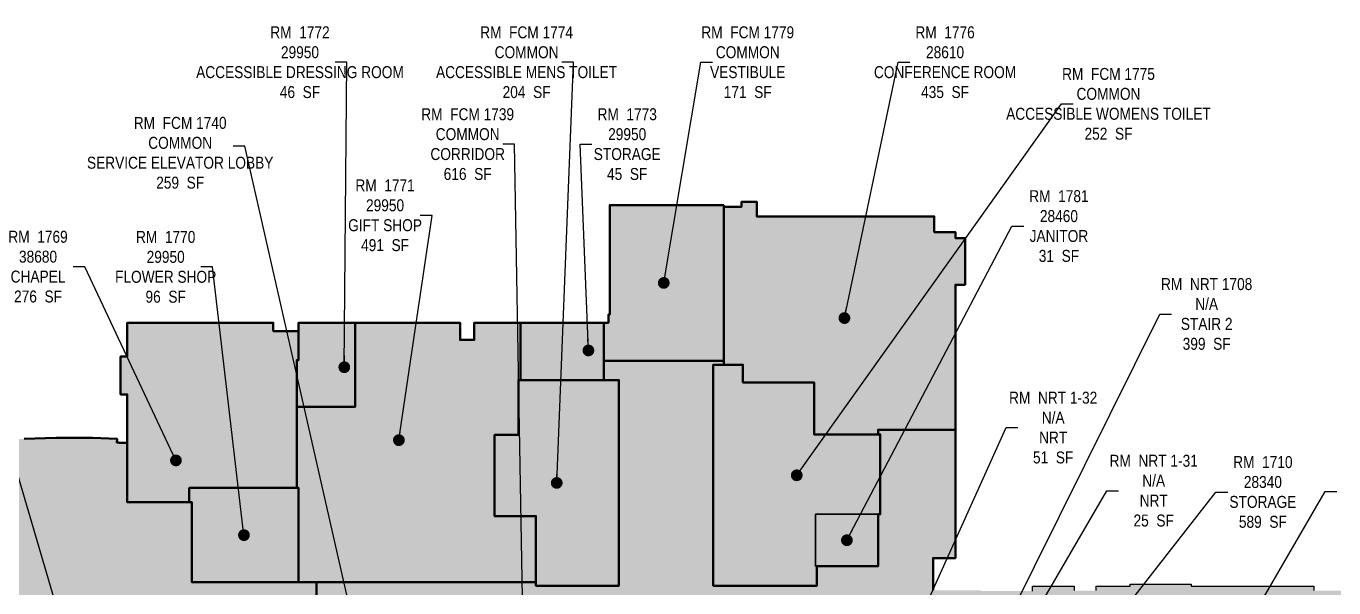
# Model space of a CAD drawing. Header units: inches. Extents: x -460 to 6059, y -234 to 4626.
# Drawn here: x 1194 to 2726, y 3968 to 4626 of the extents above; entities that cross this region are included whole.
import ezdxf

# ---------------------------------------------------------------- set-up
doc = ezdxf.new("R2010")
doc.units = ezdxf.units.IN
doc.header["$LTSCALE"] = 48
doc.header["$MEASUREMENT"] = 0
for name, color, linetype in [('0-LABEL', 3, 'Continuous'), ('2-BCM', 140, 'Continuous'), ('2-BCM-PTN', 250, 'Continuous'), ('3-FCM', 190, 'Continuous'), ('3-FCM-PTN', 9, 'Continuous'), ('4-OCC', 6, 'Continuous'), ('4-OCC-PTN', 95, 'Continuous')]:
    doc.layers.add(name, color=color, linetype=linetype)
doc.styles.add('ArialN', font='ARIALN.TTF')
doc.dimstyles.new('AB-220', dxfattribs={"dimscale": 220, "dimtxt": 0.0703125, "dimasz": 0.0625, "dimexe": 0.0625, "dimexo": 0.125, "dimgap": 0.1875, "dimtad": 0, "dimdec": 4, "dimrnd": 0.0625, "dimzin": 0, "dimdsep": 46, "dimlunit": 4, "dimtxsty": 'ArialN', "dimblk": 'ARCHTICK', "dimcen": 0.0625, "dimclrd": 256, "dimclre": 256, "dimclrt": 256, "dimadec": 0, "dimazin": 0, "dimtfac": 1, "dimtdec": 4, "dimtofl": 0, "dimtmove": 2, "dimatfit": 3, "dimldrblk": 'DOT', "dimfxl": 0, "dimfrac": 2, "dimtolj": 1, "dimtzin": 0, "dimlwd": -1, "dimlwe": -1, "dimarcsym": 0})

# ---------------------------------------------------------------- blocks, each defined once
blk = doc.blocks.new('_ArchTick')
at = {"const_width": 0.15}
blk.add_lwpolyline([(-0.5, -0.5), (0.5, 0.5)], dxfattribs=at)
blk = doc.blocks.new('_Dot')
at = {"lineweight": -2}
blk.add_line((-0.5, 0), (-1, 0), dxfattribs=at)
at = {"const_width": 0.5}
blk.add_lwpolyline([(-0.25, 0, 1), (0.25, 0, 1)], format="xyb", close=True, dxfattribs=at)

msp = doc.modelspace()

# ---------------------------------------------------------------- hatches: boundary and pattern name
at = {"layer": '2-BCM-PTN'}
h = msp.add_hatch(color=256, dxfattribs=at)
h.dxf.hatch_style = 1
h.paths.add_polyline_path([(1534.140238613289, 3974.701451851794), (1791.32773861331, 3974.701451851802), (1791.32773861331, 3970.576451851792), (1888.57773861574, 3970.576451851792), (1888.57773861574, 4211.704216228852), (1870.82773861575, 4211.7039122448), (1870.82773861575, 4234.316617787352), (2011.32773861312, 4234.316617787351), (2011.32773861312, 4229.566617787352), (1999.077738615733, 4229.566617787352), (1999.077738615733, 3970.57645185178), (2120.577738615736, 3970.57645185178), (2120.577738615736, 3993.57717264709), (2192.202738615736, 3993.57717264709), (2192.202738615737, 4054.389312249441), (2194.640238615736, 4054.389312249441), (2194.651090614056, 4147.94318884636), (2192.202738615736, 4147.94318884636), (2192.202738615736, 4153.452172647098), (2282.702738613183, 4153.452172647098), (2282.702738613183, 4003.07717264709), (2256.577738613301, 4003.07717264709), (2256.577738613301, 3965.326451851778), (2312.202738613335, 3965.326451851781), (2311.7027386133, 3867.326451851794), (2288.5777386133, 3867.326451851775), (2288.5777386133, 3861.201451851774), (2111.702738610187, 3861.201451851774), (2111.702738610187, 3774.139672647093), (2105.577738610186, 3774.139672647093), (2105.577738610186, 3678.827184757015), (2111.702738610187, 3678.827184757015), (2111.702738610187, 3517.139672647088), (1997.577738610187, 3517.139672647089), (1997.577738610187, 3867.32645185178), (1684.827738613287, 3867.326451851779), (1684.827738613287, 3818.577172647096), (1573.702738613288, 3818.577172647096), (1573.702738613288, 3862.201451851781), (1534.140238613289, 3862.201451851781)])
h = msp.add_hatch(color=256, dxfattribs=at)
h.dxf.hatch_style = 1
edge = h.paths.add_edge_path()
edge.add_line((1102.539522123065, 3140.313623644228), (1094.312739119574, 3136.003208718796))
edge.add_line((1094.312739119574, 3136.003208718796), (1087.895361724131, 3148.2518733699))
edge.add_line((1087.895361724131, 3148.2518733699), (1086.552232950624, 3147.476417610959))
edge.add_arc((1533.78693075308, 3375.478884881903), 502.0000000000911, 191.61948229602, 207.0127125768842, ccw=False)
edge.add_line((1042.074506910626, 3274.370565545307), (1043.054013731029, 3274.571976540001))
edge.add_arc((1533.786931266456, 3375.478884897358), 501.0000005060593, 171.8372565340007, 191.6194822859262, ccw=False)
edge.add_line((1037.862679000147, 3446.613521475989), (1041.611838489458, 3444.448943235602))
edge.add_line((1041.611838489458, 3444.448943235602), (1041.605286104839, 3444.449861442062))
edge.add_arc((1349.865862898486, 3407.75883629936), 310.4364903344559, 160.2241700785281, 173.212246482249, ccw=False)
edge.add_line((1057.73780510306, 3512.792223276296), (1062.071610572937, 3510.273311872401))
edge.add_line((1062.071610572937, 3510.273311872401), (1072.245389834414, 3541.332511875848))
edge.add_line((1072.245389834414, 3541.332511875848), (1077.677718069666, 3555.576738220682))
edge.add_line((1077.677718069666, 3555.576738220682), (1083.542486096578, 3569.624451231567))
edge.add_line((1083.542486096578, 3569.624451231567), (1089.841892123003, 3583.482705638063))
edge.add_line((1089.841892123003, 3583.482705638063), (1096.569825094315, 3597.138057636819))
edge.add_line((1096.569825094315, 3597.138057636819), (1104.969985402545, 3612.827419153213))
edge.add_line((1104.969985402545, 3612.827419153213), (1110.195114951295, 3621.942241468275))
edge.add_line((1110.195114951295, 3621.942241468275), (1115.614636566756, 3630.942100980743))
edge.add_line((1115.614636566756, 3630.942100980743), (1122.480380411393, 3641.751652458944))
edge.add_line((1122.480380411393, 3641.751652458944), (1130.845975435907, 3654.131639878191))
edge.add_line((1130.845975435907, 3654.131639878191), (1139.586019494868, 3666.250034746934))
edge.add_line((1139.586019494868, 3666.250034746934), (1148.692402033834, 3678.095609971643))
edge.add_line((1148.692402033834, 3678.095609971643), (1158.15661273939, 3689.65729537054))
edge.add_line((1158.15661273939, 3689.65729537054), (1167.96980690999, 3700.924286055422))
edge.add_line((1167.96980690999, 3700.924286055422), (1178.122813720561, 3711.886052527901))
edge.add_line((1178.122813720561, 3711.886052527901), (1188.606144791805, 3722.532350518368))
edge.add_line((1188.606144791805, 3722.532350518368), (1199.410003056192, 3732.853230558443))
edge.add_line((1199.410003056192, 3732.853230558443), (1210.524291912349, 3742.839047277994))
edge.add_line((1210.524291912349, 3742.839047277994), (1221.938624659333, 3752.480468418054))
edge.add_line((1221.938624659333, 3752.480468418054), (1233.642334201937, 3761.768483551228))
edge.add_line((1233.642334201937, 3761.768483551228), (1245.624483017972, 3770.694412501347))
edge.add_line((1245.624483017972, 3770.694412501347), (1257.873873378241, 3779.249913454676))
edge.add_line((1257.873873378241, 3779.249913454676), (1270.379057809606, 3787.426990754897))
edge.add_line((1270.379057809606, 3787.426990754897), (1283.128349791433, 3795.218002374771))
edge.add_line((1283.128349791433, 3795.218002374771), (1296.109834675375, 3802.615667057355))
edge.add_line((1296.109834675375, 3802.615667057355), (1309.31138081832, 3809.613071120202))
edge.add_line((1309.31138081832, 3809.613071120202), (1322.720650918103, 3816.203674916111))
edge.add_line((1322.720650918103, 3816.203674916111), (1336.325113541376, 3822.381318944463))
edge.add_line((1336.325113541376, 3822.381318944463), (1350.112054832884, 3828.140229607367))
edge.add_line((1350.112054832884, 3828.140229607367), (1364.068590394883, 3833.475024605168))
edge.add_line((1364.068590394883, 3833.475024605168), (1378.18167733803, 3838.380717970425))
edge.add_line((1378.18167733803, 3838.380717970425), (1392.438126869355, 3842.852724844775))
edge.add_line((1392.438126869355, 3842.852724844775), (1406.824604871808, 3846.886862595695))
edge.add_line((1406.824604871808, 3846.886862595695), (1430.578006924887, 3852.770734690197))
edge.add_line((1430.578006924887, 3852.770734690197), (1430.578006924887, 3849.460293145894))
edge.add_arc((1531.577459557556, 3374.326730907522), 485.7497209442569, 99.22084868883468, 102.0007725915766, ccw=False)
edge.add_line((1453.740742345349, 3853.799604854579), (1453.550910485513, 3854.968965930513))
edge.add_line((1453.550910485513, 3854.968965930513), (1497.409030407677, 3860.060833990085))
edge.add_line((1497.409030407677, 3860.060833990085), (1497.49215924689, 3858.879084838609))
edge.add_arc((1531.577459557396, 3374.326730909591), 485.7497209421841, 92.90926030583199, 94.02378017233963, ccw=False)
edge.add_line((1506.923545652951, 3859.45040166232), (1506.923545652951, 3862.701451851779))
edge.add_line((1506.923545652951, 3862.701451851779), (1534.140238613289, 3862.701451851779))
edge.add_line((1534.140238613289, 3862.701451851779), (1534.140238613289, 3974.701451851783))
edge.add_line((1534.140238613289, 3974.701451851783), (1450.452738613307, 3974.701451851784))
edge.add_line((1450.452738613307, 3974.701451851784), (1396.452738613307, 3974.701451851783))
edge.add_line((1396.452738613307, 3974.701451851783), (1388.327738613307, 3974.701451851784))
edge.add_line((1388.327738613307, 3974.701451851784), (1388.327738613307, 4068.577172647096))
edge.add_line((1388.327738613307, 4068.577172647096), (1312.640238613182, 4068.577172647096))
edge.add_line((1312.640238613182, 4068.577172647096), (1312.640238613179, 4138.145804422715))
edge.add_line((1312.640238613179, 4138.145804422715), (1303.140238613179, 4138.145804422715))
edge.add_line((1303.140238613179, 4138.145804422715), (1303.140238613182, 4138.360584847907))
edge.add_line((1303.140238613182, 4138.360584847907), (1300.525094581356, 4138.457784233769))
edge.add_line((1300.525094581356, 4138.457784233769), (1300.690911947076, 4142.704548249021))
edge.add_line((1300.690911947076, 4142.704548249021), (1271.920060000012, 4143.827922861374))
edge.add_line((1271.920060000012, 4143.827922861374), (1269.379059792642, 4143.884425295661))
edge.add_line((1269.379059792642, 4143.884425295661), (1231.879614571199, 4144.088405892782))
edge.add_line((1231.879614571199, 4144.088405892782), (1229.335359620758, 4144.088405892782))
edge.add_line((1229.335359620758, 4144.088405892782), (1191.852685783134, 4142.87031723962))
edge.add_line((1191.852685783134, 4142.87031723962), (1189.310015052471, 4142.742773749298))
edge.add_line((1189.310015052471, 4142.742773749298), (1151.898316965219, 4140.17083941334))
edge.add_line((1151.898316965219, 4140.17083941334), (1149.362113201744, 4139.949226560397))
edge.add_line((1149.362113201744, 4139.949226560397), (1112.071315207764, 4135.993675401352))
edge.add_line((1112.071315207764, 4135.993675401352), (1109.545057428965, 4135.678297181476))
edge.add_line((1109.545057428965, 4135.678297181476), (1072.426312886265, 4130.344555195446))
edge.add_line((1072.426312886265, 4130.344555195446), (1069.936102798676, 4129.939525994132))
edge.add_line((1069.936102798676, 4129.939525994132), (1033.017692719981, 4123.231227931705))
edge.add_line((1033.017692719981, 4123.231227931705), (1030.521153941487, 4122.728882500862))
edge.add_line((1030.521153941487, 4122.728882500862), (993.9036374322093, 4114.641393107177))
edge.add_line((993.9036374322093, 4114.641393107177), (994.9313462175317, 4110.493724452572))
edge.add_line((994.9313462175317, 4110.493724452572), (993.357897285907, 4110.080326828738))
edge.add_line((993.357897285907, 4110.080326828738), (1022.803054851818, 3998.007956204105))
edge.add_line((1022.803054851818, 3998.007956204105), (833.129651916375, 3948.17441378532))
edge.add_line((833.129651916375, 3948.17441378532), (834.6033797082957, 3942.565200558103))
edge.add_line((834.6033797082957, 3942.565200558103), (826.5041347467854, 3939.827030206136))
edge.add_line((826.5041347467854, 3939.827030206136), (825.142989310976, 3943.853167697902))
edge.add_line((825.142989310976, 3943.853167697902), (800.0189018221436, 3935.359285637405))
edge.add_line((800.0189018221436, 3935.359285637405), (797.6126447929898, 3934.476717974976))
edge.add_line((797.6126447929898, 3934.476717974976), (762.7471975054993, 3920.669090175699))
edge.add_line((762.7471975054993, 3920.669090175699), (760.3863571976372, 3919.657397891485))
edge.add_line((760.3863571976372, 3919.657397891485), (726.3415090435551, 3903.934856297793))
edge.add_line((726.3415090435551, 3903.934856297793), (724.0404954464068, 3902.793618082989))
edge.add_line((724.0404954464068, 3902.793618082989), (690.9213231175584, 3885.204689057826))
edge.add_line((690.9213231175584, 3885.204689057826), (688.6872381249516, 3883.937427252602))
edge.add_line((688.6872381249516, 3883.937427252602), (656.5959612890208, 3864.536397613951))
edge.add_line((656.5959612890208, 3864.536397613951), (654.4357002250056, 3863.14702352017))
edge.add_line((654.4357002250056, 3863.14702352017), (623.4713660327238, 3841.993772989132))
edge.add_line((623.4713660327238, 3841.993772989132), (621.3913972509006, 3840.48505263593))
edge.add_line((621.3913972509006, 3840.48505263593), (591.6694202905794, 3817.619049802686))
edge.add_line((591.6694202905794, 3817.619049802686), (820.9746360447091, 3584.561349794776))
edge.add_line((820.9746360447091, 3584.561349794776), (612.0119694750581, 3375.598683225128))
edge.add_line((612.0119694750581, 3375.598683225128), (405.7229424024572, 3581.887710297732))
edge.add_line((405.7229424024572, 3581.887710297732), (404.7440501261194, 3580.041646288166))
edge.add_line((404.7440501261194, 3580.041646288166), (400.9892679519198, 3582.032653777936))
edge.add_line((400.9892679519198, 3582.032653777936), (392.9253802989738, 3566.825206407901))
edge.add_line((392.9253802989738, 3566.825206407901), (391.7962771043888, 3564.495302708461))
edge.add_line((391.7962771043888, 3564.495302708461), (376.6778537283046, 3530.17791244315))
edge.add_line((376.6778537283046, 3530.17791244315), (375.6665269210255, 3527.519384521054))
edge.add_line((375.6665269210255, 3527.519384521054), (363.9530681854726, 3492.136255430783))
edge.add_line((363.9530681854726, 3492.136255430783), (363.2500651035596, 3489.616265449474))
edge.add_line((363.2500651035596, 3489.616265449474), (354.9048963161792, 3453.056613400934))
edge.add_line((354.9048963161792, 3453.056613400934), (354.4448082404999, 3450.481175224293))
edge.add_line((354.4448082404999, 3450.481175224293), (349.6154077065271, 3413.293450226887))
edge.add_line((349.6154077065271, 3413.293450226887), (349.4042073734802, 3410.684000886813))
edge.add_line((349.4042073734802, 3410.684000886813), (348.1902174813238, 3373.203656324069))
edge.add_line((348.1902174813238, 3373.203656324069), (352.3257241579347, 3373.069707093793))
edge.add_line((352.3257241579347, 3373.069707093793), (352.3760008025472, 3371.152239857054))
edge.add_line((352.3760008025472, 3371.152239857054), (473.6334154246747, 3354.79703478699))
edge.add_line((473.6334154246747, 3354.79703478699), (447.6088876470917, 3161.851306404603))
edge.add_line((447.6088876470917, 3161.851306404603), (423.3374235361532, 3144.708608692006))
edge.add_line((423.3374235361532, 3144.708608692006), (400.1161463606122, 3124.010642902679))
edge.add_line((400.1161463606122, 3124.010642902679), (404.109132283749, 3119.532243251229))
edge.add_line((404.109132283749, 3119.532243251229), (404.1091322820071, 3119.532243251948))
edge.add_arc((596.1292016321867, 2927.753646954348), 271.3866928040604, 135.0360485488662, 141.835015234008)
edge.add_line((382.7555734114865, 3095.451088231966), (340.8559375523585, 3101.11476998018))
edge.add_line((340.8559375523585, 3101.11476998018), (340.7209159197698, 3100.248159384374))
edge.add_line((340.7209159197698, 3100.248159384374), (334.955760662677, 3063.245609967058))
edge.add_line((334.955760662677, 3063.245609967058), (334.5783492916269, 3060.79838537302))
edge.add_line((334.5783492916269, 3060.79838537302), (327.3180008319023, 3024.032840059052))
edge.add_line((327.3180008319023, 3024.032840059052), (326.7894309631581, 3021.614367002841))
edge.add_line((326.7894309631581, 3021.614367002841), (318.0441368911963, 2985.148357739487))
edge.add_line((318.0441368911963, 2985.148357739487), (317.366676248957, 2982.766700264821))
edge.add_line((317.366676248957, 2982.766700264821), (307.11379757758, 2946.722030505408))
edge.add_line((307.11379757758, 2946.722030505408), (306.4401350225583, 2944.341538797788))
edge.add_line((306.4401350225583, 2944.341538797788), (294.8346337751832, 2908.70936259603))
edge.add_line((294.8346337751832, 2908.70936259603), (293.9702975783537, 2906.389127925022))
edge.add_line((293.9702975783537, 2906.389127925022), (293.4846966287341, 2905.080290852171))
edge.add_line((293.4846966287341, 2905.080290852171), (364.7121795733344, 2880.171531035151))
edge.add_line((364.7121795733344, 2880.171531035151), (368.0552684892552, 2870.820481376205))
edge.add_line((368.0552684892552, 2870.820481376205), (371.7234637337822, 2861.591135285229))
edge.add_line((371.7234637337822, 2861.591135285229), (375.7119954600519, 2852.495597338206))
edge.add_line((375.7119954600519, 2852.495597338206), (380.0159819809949, 2843.545005782226))
edge.add_line((380.0159819809949, 2843.545005782226), (384.6302655713778, 2834.750114258884))
edge.add_line((384.6302655713778, 2834.750114258884), (385.6642867007702, 2835.315882770219))
edge.add_line((385.6642867007702, 2835.315882770219), (410.4621224507162, 2797.517935332563))
edge.add_line((410.4621224507162, 2797.517935332563), (409.531402854617, 2796.794710099403))
edge.add_line((409.531402854617, 2796.794710099403), (410.1463890699877, 2796.006151577119))
edge.add_line((410.1463890699877, 2796.006151577119), (410.7641597216605, 2795.219747237017))
edge.add_line((410.7641597216605, 2795.219747237017), (414.8731013748554, 2790.129710610507))
edge.add_line((414.8731013748554, 2790.129710610507), (415.5175871922336, 2789.352696892193))
edge.add_line((415.5175871922336, 2789.352696892193), (416.423471888538, 2790.10679388999))
edge.add_line((416.423471888538, 2790.10679388999), (448.0322530970977, 2757.781462046859))
edge.add_line((448.0322530970977, 2757.781462046859), (447.258042409632, 2756.892706075573))
edge.add_line((447.258042409632, 2756.892706075573), (454.65824618084, 2750.664598520058))
edge.add_line((454.65824618084, 2750.664598520058), (462.2659517315749, 2744.692132819756))
edge.add_line((462.2659517315749, 2744.692132819756), (470.0725267871164, 2738.982069341384))
edge.add_line((470.0725267871164, 2738.982069341384), (478.0689033309789, 2733.541038607146))
edge.add_line((478.0689033309789, 2733.541038607146), (486.2452252142064, 2728.375710442268))
edge.add_line((486.2452252142064, 2728.375710442268), (491.8403365771098, 2725.059980617259))
edge.add_line((491.8403365771098, 2725.059980617259), (492.7047640765111, 2724.563011161648))
edge.add_line((492.7047640765111, 2724.563011161648), (493.2904408570282, 2725.585885579084))
edge.add_line((493.2904408570282, 2725.585885579084), (534.1945786799859, 2706.327286532961))
edge.add_line((534.1945786799859, 2706.327286532961), (533.7792979602889, 2705.224185771955))
edge.add_line((533.7792979602889, 2705.224185771955), (541.4311292488462, 2702.467907477149))
edge.add_line((541.4311292488462, 2702.467907477149), (549.1584625840685, 2699.93184998852))
edge.add_line((549.1584625840685, 2699.93184998852), (556.9552345207783, 2697.617992171961))
edge.add_line((556.9552345207783, 2697.617992171961), (564.8146008533647, 2695.528350297063))
edge.add_line((564.8146008533647, 2695.528350297063), (570.5338052881004, 2694.157787061554))
edge.add_line((570.5338052881004, 2694.157787061554), (571.4996421716648, 2693.938647572725))
edge.add_line((571.4996421716648, 2693.938647572725), (571.7584419612183, 2695.088567754778))
edge.add_line((571.7584419612183, 2695.088567754778), (616.5135973911536, 2688.717658097324))
edge.add_line((616.5135973911536, 2688.717658097324), (616.4412363018034, 2687.541198310967))
edge.add_line((616.4412363018034, 2687.541198310967), (624.9879919857192, 2687.144576449648))
edge.add_line((624.9879919857192, 2687.144576449648), (633.5423304662124, 2687.00547721172))
edge.add_line((633.5423304662124, 2687.00547721172), (642.096312010344, 2687.12398643828))
edge.add_line((642.096312010344, 2687.12398643828), (647.988899503023, 2687.355590040931))
edge.add_line((647.988899503023, 2687.355590040931), (648.9838333493769, 2687.406791265624))
edge.add_line((648.9838333493769, 2687.406791265624), (648.9211925632433, 2688.583808635112))
edge.add_line((648.9211925632433, 2688.583808635112), (693.727446323898, 2694.584812830853))
edge.add_line((693.727446323898, 2694.584812830853), (693.9767386730016, 2693.432794132723))
edge.add_line((693.9767386730016, 2693.432794132723), (703.1239917231685, 2695.571110256931))
edge.add_line((703.1239917231685, 2695.571110256931), (712.1952837287224, 2698.010568352002))
edge.add_line((712.1952837287224, 2698.010568352002), (721.1809445025144, 2700.748551554981))
edge.add_line((721.1809445025144, 2700.748551554981), (763.2929774043148, 2610.439005560348))
edge.add_line((763.2929774043148, 2610.439005560348), (830.0810530299839, 2660.767430446644))
edge.add_line((830.0810530299839, 2660.767430446644), (778.0654823771245, 2729.794424125146))
edge.add_line((778.0654823771245, 2729.794424125146), (787.5896202867523, 2735.745745520946))
edge.add_line((787.5896202867523, 2735.745745520946), (796.868437032376, 2742.072707316808))
edge.add_line((796.868437032376, 2742.072707316808), (805.887141430472, 2748.76522172247))
edge.add_line((805.887141430472, 2748.76522172247), (814.6313367621085, 2755.812604250842))
edge.add_line((814.6313367621085, 2755.812604250842), (823.087069535705, 2763.20360761297))
edge.add_line((823.087069535705, 2763.20360761297), (831.240846580851, 2770.926436292213))
edge.add_line((831.240846580851, 2770.926436292213), (839.0796565696471, 2778.968765363056))
edge.add_line((839.0796565696471, 2778.968765363056), (846.5909907695584, 2787.317760153972))
edge.add_line((846.5909907695584, 2787.317760153972), (853.762862994701, 2795.960096723033))
edge.add_line((853.762862994701, 2795.960096723033), (860.5838287237955, 2804.881983113561))
edge.add_line((860.5838287237955, 2804.881983113561), (867.0430033542905, 2814.069181355991))
edge.add_line((867.0430033542905, 2814.069181355991), (873.1300795635868, 2823.507030180846))
edge.add_line((873.1300795635868, 2823.507030180846), (878.8785455055925, 2833.253757490505))
edge.add_arc((710.8557426638421, 2928.880984856857), 193.3293275438924, 330.3543918705083, 332.2200927025294)
edge.add_line((881.9027970764134, 2838.774747196213), (886.9030534947067, 2848.604074376185))
edge.add_line((886.9030534947067, 2848.604074376185), (891.5138868902156, 2858.621815754301))
edge.add_line((891.5138868902156, 2858.621815754301), (895.7282714573591, 2868.812680204585))
edge.add_line((895.7282714573591, 2868.812680204585), (899.539719895565, 2879.160976900413))
edge.add_line((899.539719895565, 2879.160976900413), (902.9423696491383, 2889.65078334141))
edge.add_line((902.9423696491383, 2889.65078334141), (905.9309869092929, 2900.265959497688))
edge.add_line((905.9309869092929, 2900.265959497688), (908.5009746526882, 2910.990172617455))
edge.add_line((908.5009746526882, 2910.990172617455), (910.6483797018652, 2921.806922329342))
edge.add_line((910.6483797018652, 2921.806922329342), (912.3698987970781, 2932.699566001799))
edge.add_line((912.3698987970781, 2932.699566001799), (913.6628836703337, 2943.651344320828))
edge.add_line((913.6628836703337, 2943.651344320828), (914.5253451137548, 2954.645407046699))
edge.add_line((914.5253451137548, 2954.645407046699), (914.9559367920135, 2965.664765226681))
edge.add_arc((621.7771131545901, 2971.228871180421), 293.2316181868658, 358.9127402975529, 360.1612492626065)
edge.add_line((915.0075700780933, 2972.054120791993), (914.7985206025903, 2982.009035936466))
edge.add_line((914.7985206025903, 2982.009035936466), (914.2370683721263, 2991.95027052252))
edge.add_line((914.2370683721263, 2991.95027052252), (913.3239236886736, 3001.865336091233))
edge.add_line((913.3239236886736, 3001.865336091233), (912.0602363295791, 3011.741802713964))
edge.add_line((912.0602363295791, 3011.741802713964), (910.4475930819497, 3021.567297832476))
edge.add_line((910.4475930819497, 3021.567297832476), (908.4880161109947, 3031.329512653939))
edge.add_line((908.4880161109947, 3031.329512653939), (906.1839604477661, 3041.016217404863))
edge.add_line((906.1839604477661, 3041.016217404863), (903.5383101230789, 3050.615279277831))
edge.add_line((903.5383101230789, 3050.615279277831), (900.5543867821159, 3060.114639326188))
edge.add_line((900.5543867821159, 3060.114639326188), (897.2362106111175, 3069.501597910383))
edge.add_line((897.2362106111175, 3069.501597910383), (913.6826074032294, 3085.94951920142))
edge.add_line((913.6826074032294, 3085.94951920142), (921.5143189386015, 3086.961995088689))
edge.add_line((921.5143189386015, 3086.961995088689), (929.3907163369829, 3087.528472600398))
edge.add_line((929.3907163369829, 3087.528472600398), (937.2865669844002, 3087.647152960289))
edge.add_line((937.2865669844002, 3087.647152960289), (945.1764328016286, 3087.317653709862))
edge.add_line((945.1764328016286, 3087.317653709862), (953.0348949806773, 3086.541036290364))
edge.add_line((953.0348949806773, 3086.541036290364), (960.8366358763903, 3085.319802623948))
edge.add_line((960.8366358763903, 3085.319802623948), (968.5565205721921, 3083.657887054056))
edge.add_line((968.5565205721921, 3083.657887054056), (976.1696778572039, 3081.560643671016))
edge.add_line((976.1696778572039, 3081.560643671016), (983.6515803538521, 3079.034829063632))
edge.add_line((983.6515803538521, 3079.034829063632), (990.9781235377939, 3076.088580552342))
edge.add_line((990.9781235377939, 3076.088580552342), (998.1257030749791, 3072.731390135972))
edge.add_line((998.1257030749791, 3072.731390135972), (1005.071292470134, 3068.974073103411))
edge.add_line((1005.071292470134, 3068.974073103411), (1010.114359909662, 3065.970500018775))
edge.add_line((1010.114359909662, 3065.970500018775), (1014.985577434343, 3062.69596437747))
edge.add_line((1014.985577434343, 3062.69596437747), (1019.66926064557, 3059.161139632943))
edge.add_arc((960.0876879348732, 2983.448239757874), 96.34524904826485, 37.55166500133822, 51.79934780014719, ccw=False)
edge.add_line((1036.470594738926, 3042.168411439636), (1057.273858823566, 3013.907572090615))
edge.add_line((1057.273858823566, 3013.907572090615), (1083.766758129989, 2977.917471299587))
edge.add_line((1083.766758129989, 2977.917471299587), (1165.647301852914, 2866.684306996664))
edge.add_line((1165.647301852914, 2866.684306996664), (1022.194787500079, 2723.231792643828))
edge.add_line((1022.194787500079, 2723.231792643828), (1093.524184052271, 2651.902396091637))
edge.add_line((1093.524184052271, 2651.902396091637), (1138.116105440847, 2696.494317480212))
edge.add_line((1138.116105440847, 2696.494317480212), (1147.485264236549, 2687.125158684511))
edge.add_line((1147.485264236549, 2687.125158684511), (1249.308640727412, 2788.948535175374))
edge.add_line((1249.308640727412, 2788.948535175374), (1262.180165939523, 2776.077009963263))
edge.add_line((1262.180165939523, 2776.077009963263), (1445.396097988282, 2776.077009963263))
edge.add_line((1445.396097988282, 2776.077009963263), (1445.396097988282, 2886.202009963265))
edge.add_line((1445.396097988282, 2886.202009963265), (1399.827738613306, 2886.202009963265))
edge.add_line((1399.827738613306, 2886.202009963265), (1399.827738613306, 2930.576997853337))
edge.add_line((1399.827738613306, 2930.576997853337), (1317.077738613307, 2930.576997853337))
edge.add_line((1317.077738613307, 2930.576997853337), (1317.077738613323, 2945.714840788858))
edge.add_arc((1331.555554833312, 3064.838276088132), 120.0000000000002, 237.2005951220915, 263.070470995569, ccw=False)
edge.add_arc((1531.31221346007, 3374.805435891275), 488.7578647594882, 229.1043272837045, 237.2004953718234, ccw=False)
edge.add_arc((1531.307107863557, 3374.799084196808), 488.7497209442587, 213.7486716165942, 229.1042922303079, ccw=False)
edge.add_arc((1523.872141242713, 3369.671369972069), 479.71898829241, 208.5622352684215, 213.732774453037, ccw=False)
edge.add_line((1102.535769566064, 3140.311457104433), (1094.312739119574, 3136.003208718796))
edge.add_line((1094.312739119574, 3136.003208718796), (1102.539522123065, 3140.313623644228))
at = {"layer": '3-FCM-PTN'}
h = msp.add_hatch(color=256, dxfattribs=at)
h.dxf.hatch_style = 1
h.paths.add_polyline_path([(2011.32773861312, 4416.69161778735), (2011.32773861312, 4256.274015194524), (2011.32773861312, 4242.753568090746), (2011.32773861312, 4234.316617787352), (1870.82773861575, 4234.316617787352), (1870.827738615749, 4278.816617787353), (1876.327738613166, 4278.816617787355), (1876.327738613166, 4288.316617787352), (1877.796488613183, 4288.316617787352), (1877.796488613184, 4416.691617787354)])
h = msp.add_hatch(color=256, dxfattribs=at)
h.dxf.hatch_style = 1
h.paths.add_polyline_path([(1534.140238613289, 3974.701451851794), (1791.32773861331, 3974.701451851802), (1791.32773861331, 3970.576451851792), (1888.57773861574, 3970.576451851792), (1888.57773861574, 4211.704216228852), (1870.82773861575, 4211.7039122448), (1870.82773861575, 4234.316617787352), (2011.32773861312, 4234.316617787351), (2011.32773861312, 4229.566617787352), (1999.077738615733, 4229.566617787352), (1999.077738615733, 3970.57645185178), (2120.577738615736, 3970.57645185178), (2120.577738615736, 3993.57717264709), (2192.202738615736, 3993.57717264709), (2192.202738615737, 4054.389312249441), (2194.640238615736, 4054.389312249441), (2194.651090614056, 4147.94318884636), (2192.202738615736, 4147.94318884636), (2192.202738615736, 4153.452172647098), (2282.702738613183, 4153.452172647098), (2282.702738613183, 4003.07717264709), (2256.577738613301, 4003.07717264709), (2256.577738613301, 3965.326451851778), (2312.202738613335, 3965.326451851781), (2311.7027386133, 3867.326451851794), (2288.5777386133, 3867.326451851775), (2288.5777386133, 3861.201451851774), (2111.702738610187, 3861.201451851774), (2111.702738610187, 3774.139672647093), (2105.577738610186, 3774.139672647093), (2105.577738610186, 3678.827184757015), (2111.702738610187, 3678.827184757015), (2111.702738610187, 3517.139672647088), (1997.577738610187, 3517.139672647089), (1997.577738610187, 3867.32645185178), (1684.827738613287, 3867.326451851779), (1684.827738613287, 3818.577172647096), (1573.702738613288, 3818.577172647096), (1573.702738613288, 3862.201451851781), (1534.140238613289, 3862.201451851781)])
h = msp.add_hatch(color=256, dxfattribs=at)
h.dxf.hatch_style = 1
h.paths.add_polyline_path([(2117.202738615789, 4208.952172647096), (2117.202738615789, 4147.952172647099), (2194.640238615736, 4147.943190105162), (2194.640238615736, 4054.389312249441), (2119.015238615736, 4054.389312249442), (2119.015238615736, 3993.57717264709), (2120.577738615736, 3993.57717264709), (2120.577738615736, 3970.57645185178), (1999.077738615733, 3970.57645185178), (1999.077738615733, 4229.566617787354), (2033.827738613311, 4229.566617787348), (2033.827738613311, 4208.952172647096)])
h = msp.add_hatch(color=256, dxfattribs=at)
h.dxf.hatch_style = 1
h.paths.add_polyline_path([(1888.577738615775, 4211.704216228852), (1888.57773861574, 3970.576451851792), (1791.32773861331, 3970.576451851792), (1791.32773861331, 4052.326451851783), (1742.82773861331, 4052.326451851783), (1742.82773861331, 4147.451451851783), (1770.82773861331, 4147.451451851783), (1770.82773861331, 4211.70219965859)])
at = {"layer": '4-OCC-PTN'}
h = msp.add_hatch(color=31, dxfattribs=at)
h.dxf.hatch_style = 1
h.paths.add_polyline_path([(2282.702738613183, 4153.452172647098), (2192.202738615736, 4153.452172647098), (2192.202738615736, 4147.952172647099), (2117.202738615789, 4147.952172647099), (2117.202738615789, 4208.952172647096), (2033.827738613308, 4208.952172647105), (2033.827738613311, 4229.566617787348), (2011.32773861312, 4229.566617787352), (2011.32773861312, 4414.816617787354), (2032.327738613192, 4414.816617787354), (2032.327738613192, 4420.691617787355), (2049.952738613162, 4420.691617787355), (2049.952738613162, 4403.441617787352), (2258.015238613291, 4403.441617787354), (2258.015238613291, 4385.089750832063), (2282.702738613183, 4385.089750832063), (2282.702738613183, 4378.014684757009), (2294.077738613183, 4378.014684757009), (2294.077738613183, 4323.389684757009), (2282.702738613183, 4323.389684757009)])
h = msp.add_hatch(color=132, dxfattribs=at)
h.dxf.hatch_style = 1
h.paths.add_polyline_path([(1511.265238613307, 4085.264672647094), (1385.265238613307, 4085.264672647094), (1385.265238613307, 4068.577172647096), (1312.640238613182, 4068.577172647095), (1312.640238613182, 4194.879117787354), (1304.765238613182, 4194.879117787354), (1304.765238613182, 4239.254117787354), (1312.640238613182, 4239.254117787354), (1312.640238613182, 4278.816617787354), (1483.577738613307, 4278.816617787354), (1483.577738613307, 4269.07717264709), (1513.390238613308, 4269.07717264709), (1513.390238613308, 4235.077172647092), (1511.265238613307, 4235.077172647092)])
h = msp.add_hatch(color=171, dxfattribs=at)
h.dxf.hatch_style = 1
h.paths.add_polyline_path([(1579.765238613307, 4278.816617787355), (1579.765238613309, 4180.377233101779), (1511.265238613307, 4180.377233101779), (1511.265238613307, 4235.077172647092), (1513.390238613308, 4235.077172647092), (1513.390238613308, 4278.816617787354)])
h = msp.add_hatch(color=171, dxfattribs=at)
h.dxf.hatch_style = 1
h.paths.add_polyline_path([(1773.26523861331, 4278.816617787354), (1773.265238613292, 4211.702172647091), (1770.82773861331, 4211.70219965859), (1770.82773861331, 4147.451451851783), (1742.82773861331, 4147.451451851783), (1742.82773861331, 4052.326451851783), (1791.32773861331, 4052.326451851783), (1791.32773861331, 3974.701451851802), (1513.390238613308, 3974.701451851801), (1513.390238613308, 4085.264672647094), (1511.265238613307, 4085.264672647094), (1511.265238613307, 4180.377233101779), (1579.765238613309, 4180.377233101779), (1579.765238613309, 4278.816617787354), (1702.515238613307, 4278.816617787354), (1702.515238613307, 4258.629105677423), (1719.140238613306, 4258.629105677423), (1719.140238613306, 4278.816617787354)])
h = msp.add_hatch(color=171, dxfattribs=at)
h.dxf.hatch_style = 1
h.paths.add_polyline_path([(1870.827738615749, 4278.816617787354), (1870.827738615749, 4211.704216228856), (1773.265238613291, 4211.702172647091), (1773.265238613291, 4278.816617787354)])
h = msp.add_hatch(color=171, dxfattribs=at)
h.dxf.hatch_style = 1
h.paths.add_polyline_path([(1385.265238613307, 4085.264672647094), (1513.390238613308, 4085.264672647094), (1513.390238613308, 3974.701451851783), (1450.452738613307, 3974.701451851784), (1396.452738613307, 3974.701451851783), (1388.327738613307, 3974.701451851784), (1388.327738613307, 4068.577172647096), (1385.265238613307, 4068.577172647095)])
h = msp.add_hatch(color=201, dxfattribs=at)
h.dxf.hatch_style = 1
h.paths.add_polyline_path([(2192.202738615736, 4054.389312249441), (2192.202738615736, 3993.57717264709), (2119.015238615736, 3993.57717264709), (2119.015238615736, 4054.389312249442)])
msp.add_hatch(color=50, dxfattribs=at).paths.add_polyline_path([(3731.531147791161, 3757.851497564019), (3734.083771325932, 3757.851497564019), (3734.083771325932, 3839.467628081754), (3731.531147791161, 3839.467628081754), (3731.531147791161, 3866.467628081754), (3734.031147791161, 3866.467628081754), (3734.031147791161, 3948.083758599488), (3731.531147791161, 3948.083758599488), (3731.531147791161, 3970.08375859949), (3709.53114779116, 3970.08375859949), (3709.53114779116, 3972.58375859949), (3606.866943202227, 3972.58375859949), (3606.866943202227, 3970.08375859949), (3579.866943202228, 3970.083758599489), (3579.866943202228, 3972.583758599495), (3477.202738613295, 3972.583758599495), (3477.202738613295, 3970.0837585995), (3477.202738613295, 3965.0837585995), (3449.202738613294, 3965.0837585995), (3449.202738613294, 3972.632705873688), (3352.781147791161, 3972.632705873688), (3352.781147791161, 3970.08375859949), (3325.781147791161, 3970.08375859949), (3325.781147791161, 3972.58375859949), (3229.202738613295, 3972.58375859949), (3229.202738613296, 3965.08375859949), (3201.202738613296, 3965.083758599489), (3201.202738613296, 3972.58375859949), (3105.202738613296, 3972.58375859949), (3105.202738613296, 3970.08375859949), (3078.202738613296, 3970.08375859949), (3078.202738613296, 3972.58375859949), (2982.202738613295, 3972.58375859949), (2982.202738613295, 3965.08375859949), (2954.202738613295, 3965.083758599489), (2954.202738613295, 3972.583758599491), (2858.202738613295, 3972.583758599491), (2858.202738613295, 3970.083758599488), (2831.202738613295, 3970.083758599488), (2831.202738613295, 3972.583758599488), (2735.202738613295, 3972.583758599488), (2735.202738613295, 3965.083758599488), (2707.952738613296, 3965.083758599488), (2702.452738613296, 3965.083758599488), (2702.452738613296, 3970.083758599491), (2558.702738613296, 3970.083758599491), (2558.702738613296, 3972.583758599488), (2487.452738613296, 3972.583758599488), (2487.452738613296, 3970.083758599488), (2447.452738613296, 3970.083758599487), (2447.452738613296, 3965.083758599487), (2421.952738613296, 3965.083758599487), (2421.952738613296, 3970.326451851788), (2372.952738613296, 3970.326451851788), (2372.952738613296, 3964.326451851788), (2312.197763669974, 3964.351362953166), (2311.7027386133, 3867.326451851794), (2443.2027386133, 3867.326451851794), (2443.2027386133, 3727.326451851792), (2448.2027386133, 3727.326451851792), (2448.2027386133, 3699.326451851792), (2443.2027386133, 3699.326451851792), (2443.2027386133, 3458.076451851792), (2448.2027386133, 3458.076451851792), (2448.202738613303, 3430.076451851792), (2443.2027386133, 3430.076451851791), (2443.202738613322, 3187.826451851792), (2448.2027386133, 3187.826451851792), (2448.202738613303, 3159.826451851792), (2443.2027386133, 3159.826451851792), (2443.184778384243, 3059.352859678375), (2613.68477838424, 3059.326451851787), (2613.720698842351, 3047.326451851787), (2607.452738613295, 3047.326451851788), (2607.452738613296, 2978.826451851788), (2610.537894122185, 2978.826451851788), (2610.537894122186, 2975.037047928278), (2722.053053339662, 2975.037047928278), (2722.05305333966, 2933.932522883389), (2742.291311907508, 2933.932522883389), (2742.291311907508, 2827.987878557575), (2724.577738613295, 2827.987878557575), (2724.577738613296, 2803.15482419958), (2731.151314952701, 2803.154824199581), (2737.327738613296, 2803.154824199581), (2906.577738613294, 2803.154824199581), (2910.577738613294, 2803.154824199581), (2933.059828169024, 2803.154824199581), (2933.059828169024, 2870.529824199585), (2951.824002145573, 2870.529824199585), (2951.824002145575, 3059.606146082283), (2951.824002145575, 3296.154824199581), (2951.824002145575, 3300.654568675698), (2951.824002145576, 3429.326451851786), (2951.824002145576, 3446.47577911517), (2982.202738613297, 3446.494542975483), (2982.202738613297, 3436.154824199579), (3185.404938302983, 3436.154824199577), (3185.404938302983, 3460.390140430296), (3185.404938302983, 3481.765140430291), (3206.779938302972, 3481.765140430291), (3541.071655707549, 3481.765140430294), (3544.966912589842, 3481.765140430294), (3731.531147791162, 3481.765140430294), (3731.531147791162, 3540.61923652855), (3734.031147791162, 3540.61923652855), (3734.031147791162, 3622.235367046284), (3731.531147791161, 3622.235367046284), (3731.531147791161, 3649.235367046284), (3734.031147791161, 3649.235367046284), (3734.031147791161, 3730.851497564019), (3731.531147791161, 3730.851497564019)])

# ---------------------------------------------------------------- linework, layer by layer
at = {"layer": '2-BCM', "lineweight": 50, "flags": 128}
msp.add_lwpolyline([(1534.140238613289, 3862.701451851779), (1534.140238613289, 3974.701451851783), (1450.452738613307, 3974.701451851784), (1396.452738613307, 3974.701451851783), (1388.327738613307, 3974.701451851784), (1388.327738613307, 4068.577172647096), (1312.640238613182, 4068.577172647096), (1312.640238613179, 4138.145804422715), (1303.140238613179, 4138.145804422715), (1303.140238613182, 4138.360584847907), (1300.525094581356, 4138.457784233769), (1300.690911947076, 4142.704548249021), (1271.920060000012, 4143.827922861374), (1269.379059792642, 4143.884425295661), (1231.879614571199, 4144.088405892782), (1229.335359620758, 4144.088405892782), (1191.852685783134, 4142.87031723962)], dxfattribs=at)
at = {"layer": '3-FCM', "lineweight": 50, "flags": 128}
for points in [[(2011.32773861312, 4416.69161778735), (2011.32773861312, 4256.274015194524), (2011.32773861312, 4242.753568090746), (2011.32773861312, 4234.316617787352), (1870.82773861575, 4234.316617787352), (1870.827738615749, 4278.816617787353), (1876.327738613166, 4278.816617787355), (1876.327738613166, 4288.316617787352), (1877.796488613183, 4288.316617787352), (1877.796488613184, 4416.691617787354)], [(1888.57773861574, 4211.704216228852), (1888.577738615775, 4211.704216228852), (1888.57773861574, 3970.576451851792), (1791.32773861331, 3970.576451851792), (1791.32773861331, 4052.326451851783), (1742.82773861331, 4052.326451851783), (1742.82773861331, 4147.451451851783), (1770.82773861331, 4147.451451851783), (1770.82773861331, 4211.70219965859)]]:
    msp.add_lwpolyline(points, close=True, dxfattribs=at)
msp.add_lwpolyline([(1534.140238613289, 3862.201451851781), (1534.140238613289, 3974.701451851794), (1791.32773861331, 3974.701451851802), (1791.32773861331, 3970.576451851792), (1888.57773861574, 3970.576451851792), (1888.57773861574, 4211.704216228852), (1870.82773861575, 4211.7039122448), (1870.82773861575, 4234.316617787352), (2011.32773861312, 4234.316617787351), (2011.32773861312, 4229.566617787352), (1999.077738615733, 4229.566617787352), (1999.077738615733, 3970.57645185178), (2120.577738615736, 3970.57645185178), (2120.577738615736, 3993.57717264709), (2192.202738615736, 3993.57717264709), (2192.202738615737, 4054.389312249441), (2194.640238615736, 4054.389312249441), (2194.651090614056, 4147.94318884636), (2192.202738615736, 4147.94318884636), (2192.202738615736, 4153.452172647098), (2282.702738613183, 4153.452172647098), (2282.702738613183, 4003.07717264709), (2256.577738613301, 4003.07717264709), (2256.577738613301, 3965.326451851778)], dxfattribs=at)
at = {"layer": '3-FCM', "flags": 128}
msp.add_lwpolyline([(2117.202738615789, 4208.952172647096), (2117.202738615789, 4147.952172647099), (2194.640238615736, 4147.943190105162), (2194.640238615736, 4054.389312249441), (2119.015238615736, 4054.389312249442), (2119.015238615736, 3993.57717264709), (2120.577738615736, 3993.57717264709), (2120.577738615736, 3970.57645185178), (1999.077738615733, 3970.57645185178), (1999.077738615733, 4229.566617787354), (2033.827738613311, 4229.566617787348), (2033.827738613311, 4208.952172647096), (2033.827738613311, 4208.952172647096)], close=True, dxfattribs=at)
at = {"layer": '4-OCC', "lineweight": 50, "flags": 128}
for points in [[(2282.702738613183, 4153.452172647098), (2192.202738615736, 4153.452172647098), (2192.202738615736, 4147.952172647099), (2117.202738615789, 4147.952172647099), (2117.202738615789, 4208.952172647096), (2033.827738613308, 4208.952172647105), (2033.827738613311, 4229.566617787348), (2011.32773861312, 4229.566617787352), (2011.32773861312, 4414.816617787354), (2032.327738613192, 4414.816617787354), (2032.327738613192, 4420.691617787355), (2049.952738613162, 4420.691617787355), (2049.952738613162, 4403.441617787352), (2258.015238613291, 4403.441617787354), (2258.015238613291, 4385.089750832063), (2282.702738613183, 4385.089750832063), (2282.702738613183, 4378.014684757009), (2294.077738613183, 4378.014684757009), (2294.077738613183, 4323.389684757009), (2282.702738613183, 4323.389684757009)], [(1511.265238613307, 4085.264672647094), (1385.265238613307, 4085.264672647094), (1385.265238613307, 4068.577172647096), (1312.640238613182, 4068.577172647095), (1312.640238613182, 4194.879117787354), (1304.765238613182, 4194.879117787354), (1304.765238613182, 4239.254117787354), (1312.640238613182, 4239.254117787354), (1312.640238613182, 4278.816617787354), (1483.577738613307, 4278.816617787354), (1483.577738613307, 4269.07717264709), (1513.390238613308, 4269.07717264709), (1513.390238613308, 4235.077172647092), (1511.265238613307, 4235.077172647092)], [(1579.765238613307, 4278.816617787355), (1579.765238613309, 4180.377233101779), (1511.265238613307, 4180.377233101779), (1511.265238613307, 4235.077172647092), (1513.390238613308, 4235.077172647092), (1513.390238613308, 4278.816617787354)], [(1773.26523861331, 4278.816617787354), (1773.265238613292, 4211.702172647091), (1770.82773861331, 4211.70219965859), (1770.82773861331, 4147.451451851783), (1742.82773861331, 4147.451451851783), (1742.82773861331, 4052.326451851783), (1791.32773861331, 4052.326451851783), (1791.32773861331, 3974.701451851802), (1513.390238613308, 3974.701451851801), (1513.390238613308, 4085.264672647094), (1511.265238613307, 4085.264672647094), (1511.265238613307, 4180.377233101779), (1579.765238613309, 4180.377233101779), (1579.765238613309, 4278.816617787354), (1702.515238613307, 4278.816617787354), (1702.515238613307, 4258.629105677423), (1719.140238613306, 4258.629105677423), (1719.140238613306, 4278.816617787354)], [(1870.827738615749, 4278.816617787354), (1870.827738615749, 4211.704216228856), (1773.265238613291, 4211.702172647091), (1773.265238613291, 4278.816617787354)], [(1385.265238613307, 4085.264672647094), (1513.390238613308, 4085.264672647094), (1513.390238613308, 3974.701451851783), (1450.452738613307, 3974.701451851784), (1396.452738613307, 3974.701451851783), (1388.327738613307, 3974.701451851784), (1388.327738613307, 4068.577172647096), (1385.265238613307, 4068.577172647095)]]:
    msp.add_lwpolyline(points, close=True, dxfattribs=at)
at = {"layer": '4-OCC', "flags": 128}
msp.add_lwpolyline([(2192.202738615736, 4054.389312249441), (2192.202738615736, 3993.57717264709), (2119.015238615736, 3993.57717264709), (2119.015238615736, 4054.389312249442)], close=True, dxfattribs=at)
at = {"layer": '4-OCC'}
for points in [[(2372.952738613296, 3964.326451851788), (2372.952738613296, 3970.326451851788), (2421.952738613296, 3970.326451851788), (2421.952738613296, 3965.083758599487)], [(2447.452738613296, 3965.083758599487), (2447.452738613296, 3970.083758599487), (2487.452738613296, 3970.083758599488), (2487.452738613296, 3972.583758599488), (2558.702738613296, 3972.583758599488), (2558.702738613296, 3970.083758599491), (2702.452738613296, 3970.083758599491), (2702.452738613296, 3965.083758599488)]]:
    msp.add_lwpolyline(points, dxfattribs=at)

# ---------------------------------------------------------------- texts
at = {"layer": '0-LABEL', "char_height": 14, "attachment_point": 5, "style": 'ArialN'}
for s, insert in [('RM  1772\\P29950\\PACCESSIBLE DRESSING ROOM\\P46  SF', (1514.979030869494, 4584.083760417697)), ('RM  FCM 1774\\PCOMMON\\PACCESSIBLE MENS TOILET\\P204  SF', (1780.406418136663, 4584.083760417697)), ('RM  FCM 1779\\PCOMMON\\PVESTIBULE\\P171  SF', (2039.463538414042, 4584.083760417697)), ('RM  1776\\P28610\\PCONFERENCE ROOM\\P435  SF', (2270.583854288539, 4584.083760417697)), ('RM  FCM 1775\\PCOMMON\\PACCESSIBLE WOMENS TOILET\\P252  SF', (2462.023976108991, 4535.285530747735)), ('RM  FCM 1740\\PCOMMON\\PSERVICE ELEVATOR LOBBY\\P259  SF', (1374.639283208686, 4477.921539554654)), ('RM  FCM 1739\\PCOMMON\\PCORRIDOR\\P616  SF', (1711.395293407462, 4488.083759963145)), ('RM  1773\\P29950\\PSTORAGE\\P45  SF', (1898.256189125248, 4488.083759963145)), ('RM  1771\\P29950\\PGIFT SHOP\\P491  SF', (1614.620983911664, 4404.704769063746)), ('RM  1781\\P28460\\PJANITOR\\P31  SF', (2403.98179191025, 4392.083759508593)), ('RM  1769\\P38680\\PCHAPEL\\P276  SF', (1208.12311403807, 4344.51938960084)), ('RM  1770\\P29950\\PFLOWER SHOP\\P96  SF', (1357.651904569248, 4344.25950474857)), ('RM  NRT 1708\\PN/A\\PSTAIR 2\\P399  SF', (2577.013763435109, 4289.06029012584)), ('RM  NRT 1-32\\PN/A\\PNRT\\P51  SF', (2397.217643718704, 4155.934815115157)), ('RM  NRT 1-31\\PN/A\\PNRT\\P25  SF', (2514.9786862855, 4082.02148676411)), ('RM  1710\\P28340\\PSTORAGE\\P589  SF', (2642.869336855128, 4080.500263241487))]:
    msp.add_mtext(s, dxfattribs=dict(at, insert=insert))

# ---------------------------------------------------------------- leaders
at = {"layer": '0-LABEL', "annotation_type": 0, "has_hookline": 1}
for points, hookline_direction, text_width in [([(1566.870928847129, 4226.716852747611), (1569.979030869494, 4584.083760417697), (1556.229030869494, 4584.083760417697)], 1, 242.0682128240109), ([(1815.702738614542, 4091.140334040322), (1835.406418136663, 4584.083760417697), (1821.656418136663, 4584.083760417697)], 1, 211.8049113233288), ([(1941.077738614435, 4325.504117787353), (1984.463538414042, 4584.083760417697), (1998.213538414042, 4584.083760417697)], 0, 106.7667121418827), ([(2152.702738613151, 4284.321895217227), (2215.583854288539, 4584.083760417697), (2229.333854288539, 4584.083760417697)], 0, 164.6289222373806), ([(2096.858988615735, 4100.071534819566), (2407.023976108991, 4535.285530747735), (2420.773976108991, 4535.285530747735)], 0, 239.4229195088677), ([(1636.140238613296, 3667.077172647093), (1450.462809846758, 4485.899457003348), (1436.712809846758, 4485.899457003348)], 1, 217.506139154161), ([(1785.461945574109, 3400.836305331532), (1766.395293407462, 4488.083759963145), (1752.645293407462, 4488.083759963145)], 1, 106.7667121418827), ([(1852.848713622603, 4246.377859981336), (1843.256189125248, 4488.083759963145), (1857.006189125248, 4488.083759963145)], 0, 76.83765347885402), ([(1630.813275746208, 4141.265189210766), (1669.620983911664, 4404.704769063746), (1655.870983911664, 4404.704769063746)], 1, 84.84993178717598), ([(2155.608988615736, 4023.983242448266), (2348.98179191025, 4392.083759508593), (2362.73179191025, 4392.083759508593)], 0, 67.95634379263302), ([(1399.515395655038, 3368.913517813358), (1113.298371899349, 4342.215842323603), (1099.548371899349, 4342.215842323603)], 1, 76.83765347885402), ([(1369.680840790897, 4117.533126561495), (1263.12311403807, 4344.51938960084), (1249.37311403807, 4344.51938960084)], 1, 67.57435197817189), ([(1449.327738613308, 4029.983062249438), (1412.651904569248, 4344.25950474857), (1398.901904569248, 4344.25950474857)], 1, 116.4597544338336), ([(1928.19722275786, 3093.152657053561), (2522.013763435109, 4289.06029012584), (2535.763763435109, 4289.06029012584)], 0, 104.9809004092769), ([(2148.077738611743, 3726.483428702054), (2342.217643718704, 4155.934815115157), (2355.967643718704, 4155.934815115157)], 0, 101.2755798090041), ([(2212.36056992767, 3214.360122832521), (2715.759987424764, 4081.225991635284), (2729.509987424764, 4081.225991635284)], 0, 76.83765347885402), ([(2285.642703822363, 3693.613860452242), (2587.869336855128, 4080.500263241487), (2601.619336855128, 4080.500263241487)], 0, 76.83765347885402), ([(2317.57773861324, 3836.576812249434), (2459.9786862855, 4082.02148676411), (2473.7286862855, 4082.02148676411)], 0, 99.15552523874489)]:
    msp.add_leader(points, dimstyle='AB-220', dxfattribs=dict(at, hookline_direction=hookline_direction, text_width=text_width))

doc.saveas('drawing.dxf')
